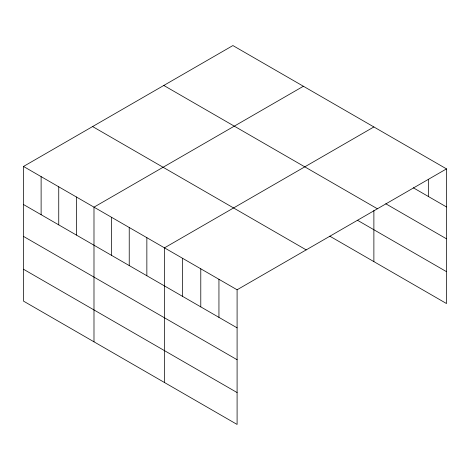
<?xml version="1.0" encoding="UTF-8"?>
<svg xmlns="http://www.w3.org/2000/svg" width="470" height="470" viewBox="0 0 470 470"><rect width="100%" height="100%" fill="white"/><g stroke="black" fill="none" stroke-linecap="round" stroke-linejoin="round"><path stroke-width="0.7" d="M23.5 166.456L237.097 289.779L237.097 424.439L23.5 301.117L23.5 166.456L232.903 45.561L446.5 168.883L446.5 303.544L329.822 236.181M303.391 86.257L93.988 207.153L93.988 341.813M373.879 126.953L164.476 247.849L164.476 382.51M237.097 289.779L446.5 168.883M413.318 187.794L446.5 206.953M385.77 203.763L446.5 238.825M163.801 85.458L377.398 208.774M357.511 220.289L446.5 271.666M92.602 126.559L306.199 249.881M23.5 204.526L237.097 327.849M23.5 236.404L237.097 359.726M23.5 269.245L237.097 392.562M428.346 179.628L428.346 196.472M373.879 210.46L373.879 261.614M218.944 279.298L218.944 317.368M200.784 268.811L200.784 306.887M182.63 258.33L182.63 296.4M146.852 237.673L146.852 275.743M129.232 227.504L129.232 265.574M111.607 217.328L111.607 255.398M76.363 196.977L76.363 235.053M58.744 186.807L58.744 224.877M41.119 176.632L41.119 214.702"/></g></svg>
